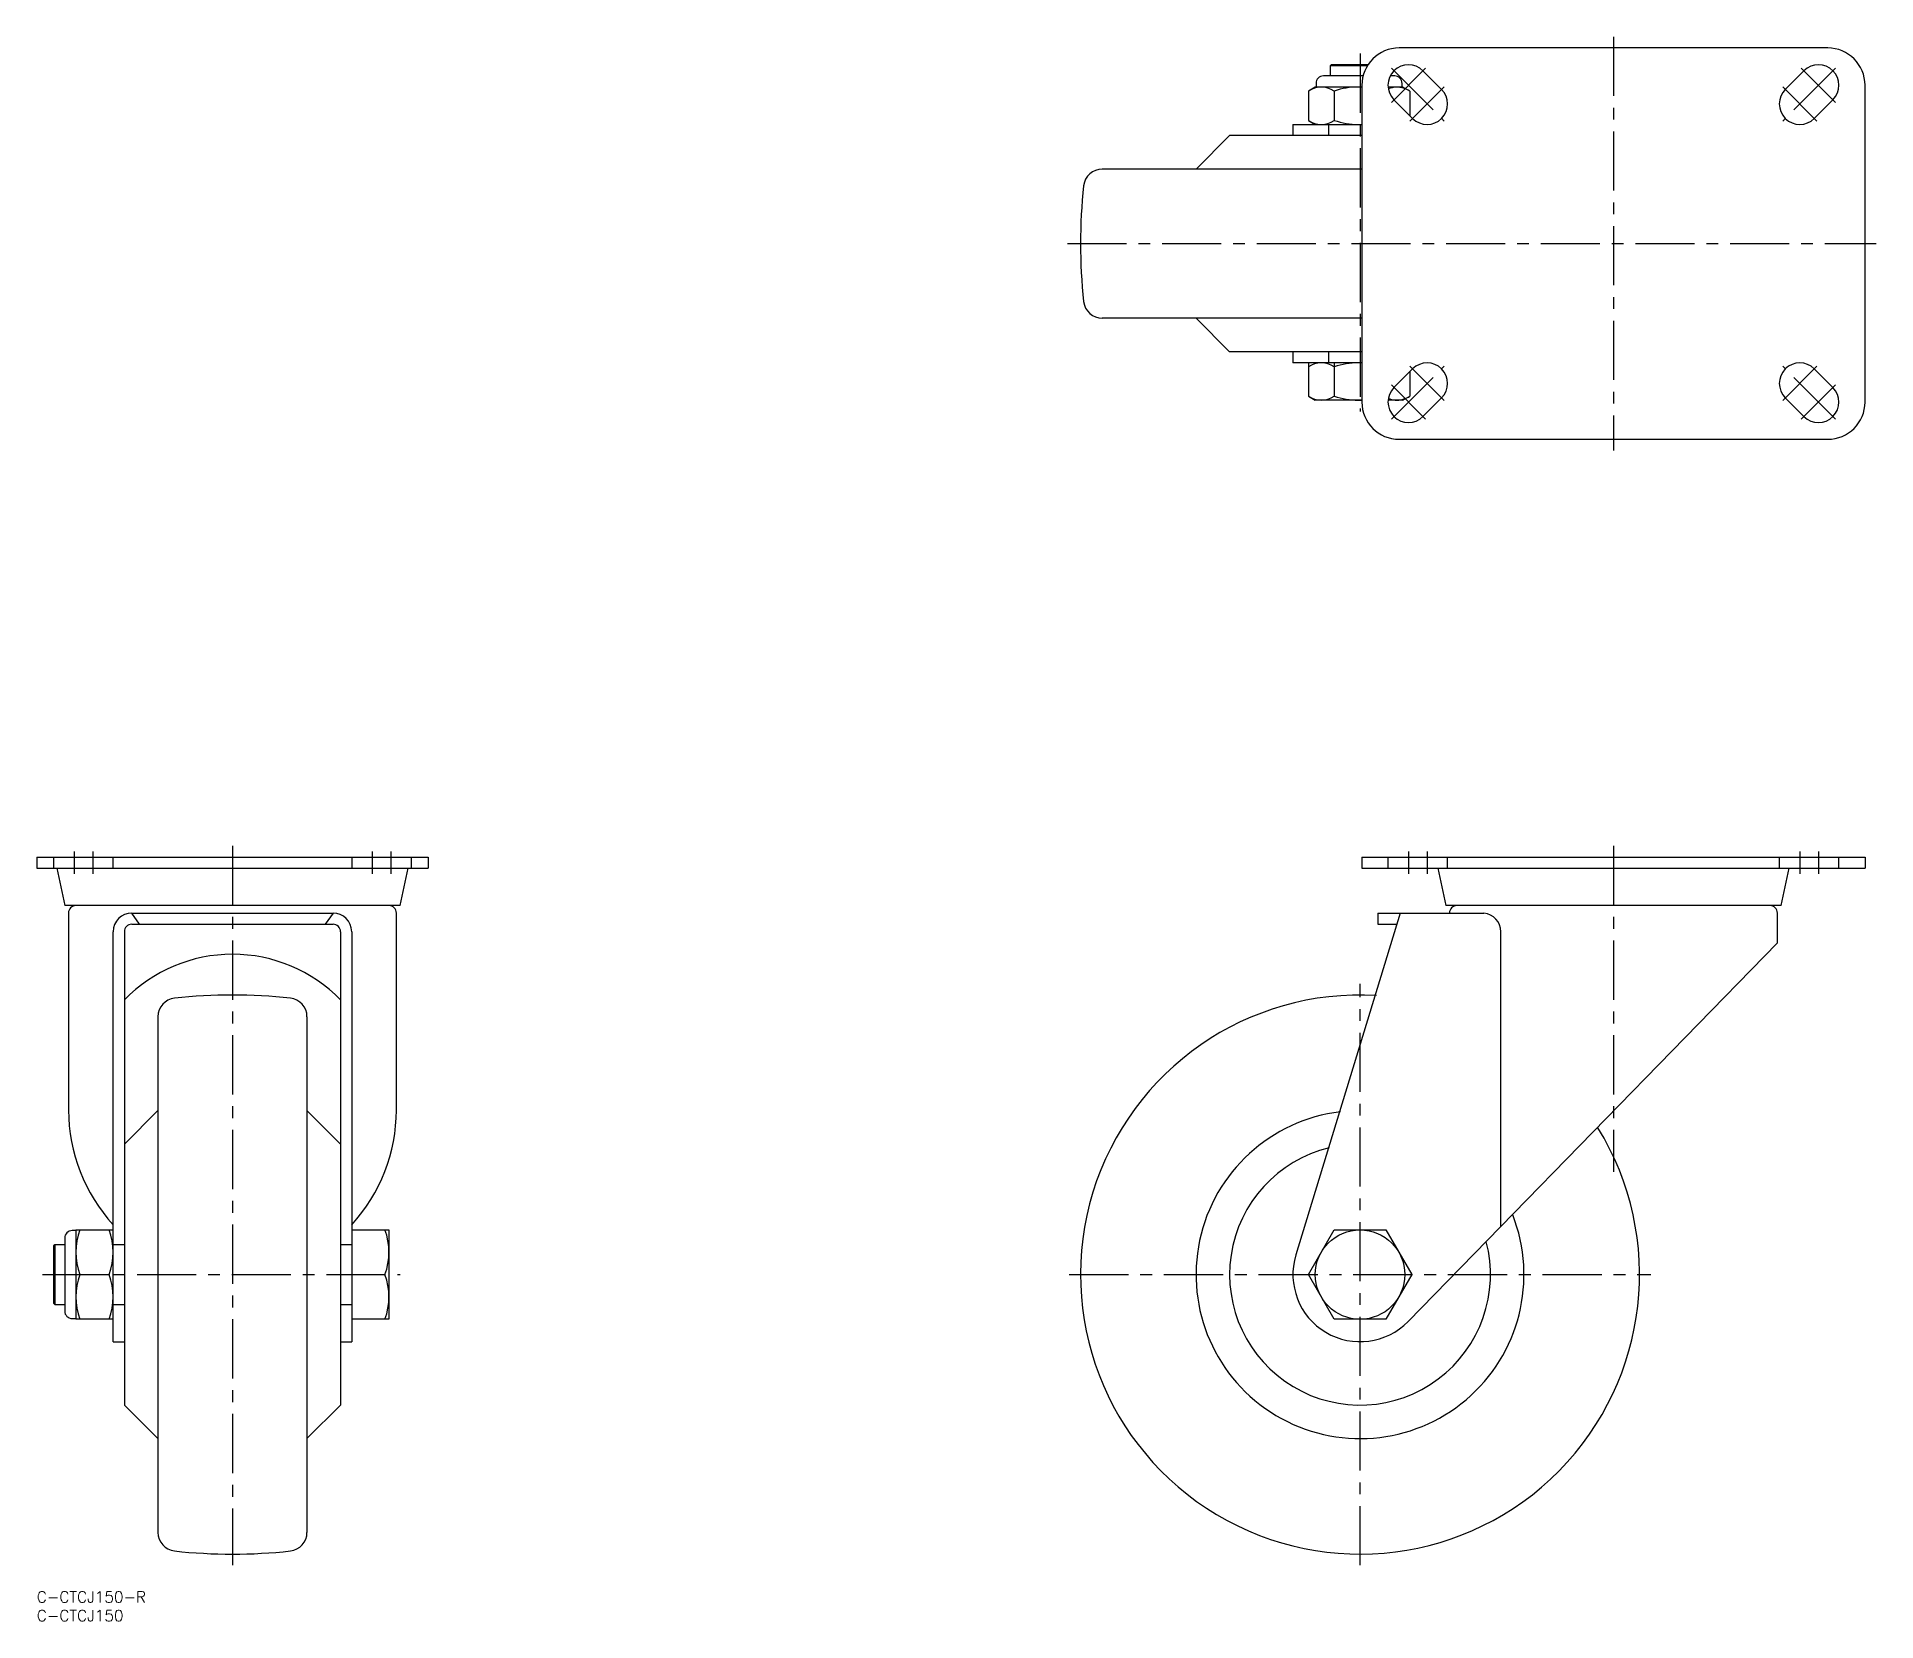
# Model space of a CAD drawing. Extents: x 0 to 494, y -8 to 417.
import ezdxf

# ---------------------------------------------------------------- set-up
doc = ezdxf.new("R2010")
doc.units = 0
doc.header["$LTSCALE"] = 0.5
doc.linetypes.add('CENTER', pattern=[50.8, 31.75, -6.35, 6.35, -6.35])
doc.linetypes.add('DASHED', pattern=[19.05, 12.7, -6.35])
doc.layers.get('0').update_dxf_attribs({"linetype": 'CONTINUOUS'})
for name, color, linetype in [('MSM_CENTER', 1, 'CENTER'), ('MSM_CONTINUOUS', 7, 'CONTINUOUS'), ('MSM_DASHED', 4, 'DASHED'), ('MSM_PART_NUMBER', 7, 'CONTINUOUS')]:
    doc.layers.add(name, color=color, linetype=linetype)
doc.styles.get("Standard").update_dxf_attribs({"font": 'txt.shx', "height": 3, "bigfont": 'bigfont.shx'})

msp = doc.modelspace()

# ---------------------------------------------------------------- linework, layer by layer
for centre, radius, start, end in [((365, 397.82), 5.78, 93.0402, 114.0944), ((364.71, 396.71), 6.89, 57.5934, 89.1944), ((344.65, 325.69), 6.1, 235.3763, 304.6237), ((354.4, 338.56), 18.96, 250.6378, 270.4301), ((364.95, 325.19), 5.59, 245.5121, 271.102), ((364.59, 326.82), 7.23, 273.6998, 301.7828), ((25.5, 177), 5, 90, 180), ((25.5, 177), 2, 90, 180), ((79.49, 176.99), 5.01, 0.1321, 89.8679), ((79.5, 177), 2, 0, 90), ((387.75, 176.94), 5.09, 0.7189, 83.7923), ((52.5, 130.5), 40.44, 44.1902, 135.775), ((54.41, 129.29), 45.91, 180.1972, 222.386), ((50.57, 129.3), 45.93, 317.6217, 359.795), ((27.83, 91), 17.33, 159.7438, 200.2562), ((3.17, 91), 17.33, 339.7438, 20.2562), ((77.17, 91), 17.33, 339.7438, 20.2562), ((27.83, 79), 17.33, 159.7438, 200.2562), ((3.17, 79), 17.33, 339.7438, 20.2562), ((77.17, 79), 17.33, 339.7438, 20.2562)]:
    msp.add_arc(centre, radius, start, end)
at = {"layer": 'MSM_CENTER'}
for p, q in [((423.04, 417.1), (423.04, 306.1)), ((355.04, 412.6), (355.04, 316.6)), ((363.45, 408.7), (377.64, 394.5)), ((372.64, 408.7), (363.45, 399.5)), ((482.64, 408.7), (468.45, 394.5)), ((473.45, 408.7), (482.64, 399.5)), ((377.64, 403.7), (368.45, 394.5)), ((468.45, 403.7), (477.64, 394.5)), ((276.54, 361.6), (493.54, 361.6)), ((363.45, 314.5), (377.64, 328.7)), ((377.64, 319.5), (368.45, 328.7)), ((468.45, 319.5), (477.64, 328.7)), ((482.64, 314.5), (468.45, 328.7)), ((372.64, 314.5), (363.45, 323.7)), ((473.45, 314.5), (482.64, 323.7)), ((10, 198.5), (10, 192.5)), ((15, 198.5), (15, 192.5)), ((52.5, 200), (52.5, 7)), ((90, 198.5), (90, 192.5)), ((95, 198.5), (95, 192.5)), ((368.04, 198.5), (368.04, 192.5)), ((373.04, 198.5), (373.04, 192.5)), ((423.04, 200), (423.04, 112.54)), ((473.04, 198.5), (473.04, 192.5)), ((478.04, 198.5), (478.04, 192.5)), ((355.04, 7), (355.04, 163)), ((1.5, 85), (97.5, 85)), ((277.04, 85), (433.04, 85))]:
    msp.add_line(p, q, dxfattribs=at)
at = {"layer": 'MSM_CONTINUOUS'}
for p, q in [((480.54, 414.1), (365.54, 414.1)), ((355.86, 406.6), (345.24, 406.6)), ((347.34, 409.6), (347.04, 409.3)), ((347.04, 409.3), (347.04, 406.6)), ((357, 409.3), (347.04, 409.3)), ((357.19, 409.6), (347.34, 409.6)), ((364.34, 406.6), (363.14, 406.6)), ((376.93, 402.99), (371.93, 407.99)), ((474.15, 407.99), (469.15, 402.99)), ((343.04, 403.6), (341.19, 402.53)), ((341.19, 402.53), (341.19, 394.67)), ((355.54, 403.6), (343.04, 403.6)), ((343.24, 404.6), (343.24, 403.6)), ((348.11, 402.53), (348.11, 394.67)), ((355.54, 403.58), (354.54, 403.6)), ((355.54, 404.1), (355.54, 319.1)), ((366.54, 403.6), (362.57, 403.6)), ((364.15, 400.21), (369.15, 395.21)), ((366.34, 403.6), (366.34, 404.6)), ((368.4, 402.53), (366.54, 403.6)), ((368.4, 402.53), (368.4, 395.97)), ((476.93, 395.21), (481.93, 400.21)), ((490.54, 319.1), (490.54, 404.1)), ((320.04, 390.6), (311.04, 381.6)), ((355.54, 390.6), (320.04, 390.6)), ((337.04, 393.6), (337.04, 390.6)), ((337.04, 393.6), (355.54, 393.6)), ((341.19, 394.67), (343.04, 393.6)), ((354.54, 393.6), (355.54, 393.62)), ((355.54, 381.6), (285.86, 381.6)), ((355.54, 341.6), (285.86, 341.6)), ((311.04, 341.6), (320.04, 332.6)), ((355.54, 332.6), (320.04, 332.6)), ((337.04, 332.6), (337.04, 329.6)), ((355.54, 329.6), (337.04, 329.6)), ((341.19, 329.6), (341.19, 320.67)), ((348.11, 329.6), (348.11, 320.67)), ((369.15, 327.99), (364.15, 322.99)), ((368.4, 327.23), (368.4, 320.67)), ((481.93, 322.99), (476.93, 327.99)), ((341.19, 320.67), (343.04, 319.6)), ((355.54, 319.6), (343.04, 319.6)), ((354.54, 319.6), (355.54, 319.62)), ((366.54, 319.6), (362.57, 319.6)), ((366.54, 319.6), (368.4, 320.67)), ((371.93, 315.21), (376.93, 320.21)), ((469.15, 320.21), (474.15, 315.21)), ((365.54, 309.1), (480.54, 309.1)), ((0, 197), (0, 194)), ((0, 197), (105, 197)), ((0, 194), (105, 194)), ((5.35, 194), (7.5, 184)), ((97.5, 184), (99.65, 194)), ((105, 197), (105, 194)), ((355.54, 197), (355.54, 194)), ((355.54, 197), (490.54, 197)), ((355.54, 194), (490.54, 194)), ((375.89, 194), (378.04, 184)), ((468.04, 184), (470.19, 194)), ((490.54, 197), (490.54, 194)), ((97.5, 184), (7.5, 184)), ((468.04, 184), (378.04, 184)), ((8.5, 182), (8.5, 129.14)), ((25.5, 182), (79.5, 182)), ((27.59, 179), (25.5, 182)), ((25.5, 179), (79.5, 179)), ((79.5, 182), (77.41, 179)), ((96.5, 129.14), (96.5, 182)), ((365.84, 182), (337.83, 90.26)), ((359.84, 182), (359.84, 179)), ((359.84, 182), (388.3, 182)), ((359.84, 179), (364.93, 179)), ((467.04, 174), (467.04, 182)), ((20.5, 67), (20.5, 177)), ((23.5, 177), (23.5, 50)), ((81.5, 177), (81.5, 50)), ((84.5, 177), (84.5, 67)), ((367.93, 72.43), (467.04, 174)), ((392.84, 97.96), (392.84, 177)), ((32.5, 154.18), (32.5, 15.82)), ((72.5, 154.18), (72.5, 15.82)), ((32.5, 129), (23.5, 120)), ((81.5, 120), (72.5, 129)), ((7.5, 94.8), (7.5, 75.2)), ((10.5, 96.8), (9.5, 96.8)), ((10.5, 97), (10.5, 73)), ((10.5, 97), (20.5, 97)), ((84.5, 97), (94.5, 97)), ((94.5, 97), (94.5, 73)), ((341.19, 85), (348.11, 97)), ((348.11, 97), (361.97, 97)), ((361.97, 97), (368.9, 85)), ((4.8, 93), (4.5, 92.7)), ((4.5, 92.7), (4.5, 77.3)), ((7.5, 93), (4.8, 93)), ((4.8, 93), (4.8, 77)), ((20.47, 89.96), (20.5, 91)), ((11.57, 85), (19.43, 85)), ((84.5, 85), (93.43, 85)), ((348.11, 73), (341.19, 85)), ((368.9, 85), (361.97, 73)), ((4.5, 77.3), (4.8, 77)), ((4.8, 77), (7.5, 77)), ((9.5, 73.2), (10.5, 73.2)), ((20.5, 73), (10.5, 73)), ((94.5, 73), (84.5, 73)), ((361.97, 73), (348.11, 73)), ((20.5, 67), (23.5, 67)), ((81.5, 67), (84.5, 67)), ((23.5, 50), (32.5, 41)), ((72.5, 41), (81.5, 50))]:
    msp.add_line(p, q, dxfattribs=at)
msp.add_circle((355.04, 85), 12, dxfattribs=at)
for centre, radius, start, end in [((365.54, 404.1), 10, 90, 180), ((480.54, 404.1), 10, 0, 90), ((345.24, 404.6), 2, 90, 180), ((368.04, 404.1), 5.5, 45, 225), ((364.34, 404.6), 2, 0, 90), ((478.04, 404.1), 5.5, 315, 135), ((344.65, 397.51), 6.1, 55.3763, 124.6237), ((354.4, 384.64), 18.96, 89.5699, 109.3622), ((373.04, 399.1), 5.5, 225, 45), ((473.04, 399.1), 5.5, 135, 315), ((344.65, 399.69), 6.1, 235.3763, 304.6237), ((354.4, 412.56), 18.96, 250.6378, 270.4301), ((285.86, 376.6), 5, 90, 173.7599), ((423.04, 361.6), 143, 173.7599, 186.2401), ((285.86, 346.6), 5, 186.2401, 270), ((344.65, 323.51), 6.1, 55.3763, 124.6237), ((354.4, 310.64), 18.96, 89.5699, 109.3622), ((373.04, 324.1), 5.5, 315, 135), ((473.04, 324.1), 5.5, 45, 225), ((368.04, 319.1), 5.5, 135, 315), ((478.04, 319.1), 5.5, 225, 45), ((365.54, 319.1), 10, 180, 270), ((480.54, 319.1), 10, 270, 0), ((10.5, 182), 2, 90, 180), ((94.5, 182), 2, 0, 90), ((381.04, 182), 2, 90, 180), ((465.04, 182), 2, 360, 90), ((37.5, 154.18), 5, 96.2401, 180), ((52.5, 17), 143, 83.7599, 96.2401), ((67.5, 154.18), 5, 0, 83.7599), ((355.04, 85), 75, 86.6203, 31.6699), ((355.04, 85), 44, 96.8815, 21.4087), ((355.04, 85), 35, 103.6835, 14.6067), ((9.5, 94.8), 2, 90, 180), ((355.04, 85), 18, 163.0191, 315.7006), ((9.5, 75.2), 2, 180, 270), ((37.5, 15.82), 5, 180, 263.7599), ((67.5, 15.82), 5, 276.2401, 0), ((52.5, 153), 143, 263.7599, 276.2401)]:
    msp.add_arc(centre, radius, start, end, dxfattribs=at)
at = {"layer": 'MSM_DASHED'}
for p, q in [((346.54, 393.6), (346.54, 390.6)), ((346.54, 332.6), (346.54, 329.6)), ((4.5, 197), (4.5, 194)), ((20.5, 194), (20.5, 197)), ((84.5, 197), (84.5, 194)), ((100.5, 194), (100.5, 197)), ((362.54, 197), (362.54, 194)), ((378.54, 194), (378.54, 197)), ((467.54, 197), (467.54, 194)), ((483.54, 194), (483.54, 197)), ((23.5, 93), (20.5, 93)), ((84.5, 93), (81.5, 93)), ((20.5, 77), (23.5, 77)), ((81.5, 77), (84.5, 77))]:
    msp.add_line(p, q, dxfattribs=at)

# ---------------------------------------------------------------- texts
at = {"layer": 'MSM_PART_NUMBER'}
for s, p in [('C-CTCJ150-R', (0, -3)), ('C-CTCJ150', (0, -8))]:
    msp.add_text(s, height=3, dxfattribs=at).set_placement(p)

doc.saveas('drawing.dxf')
